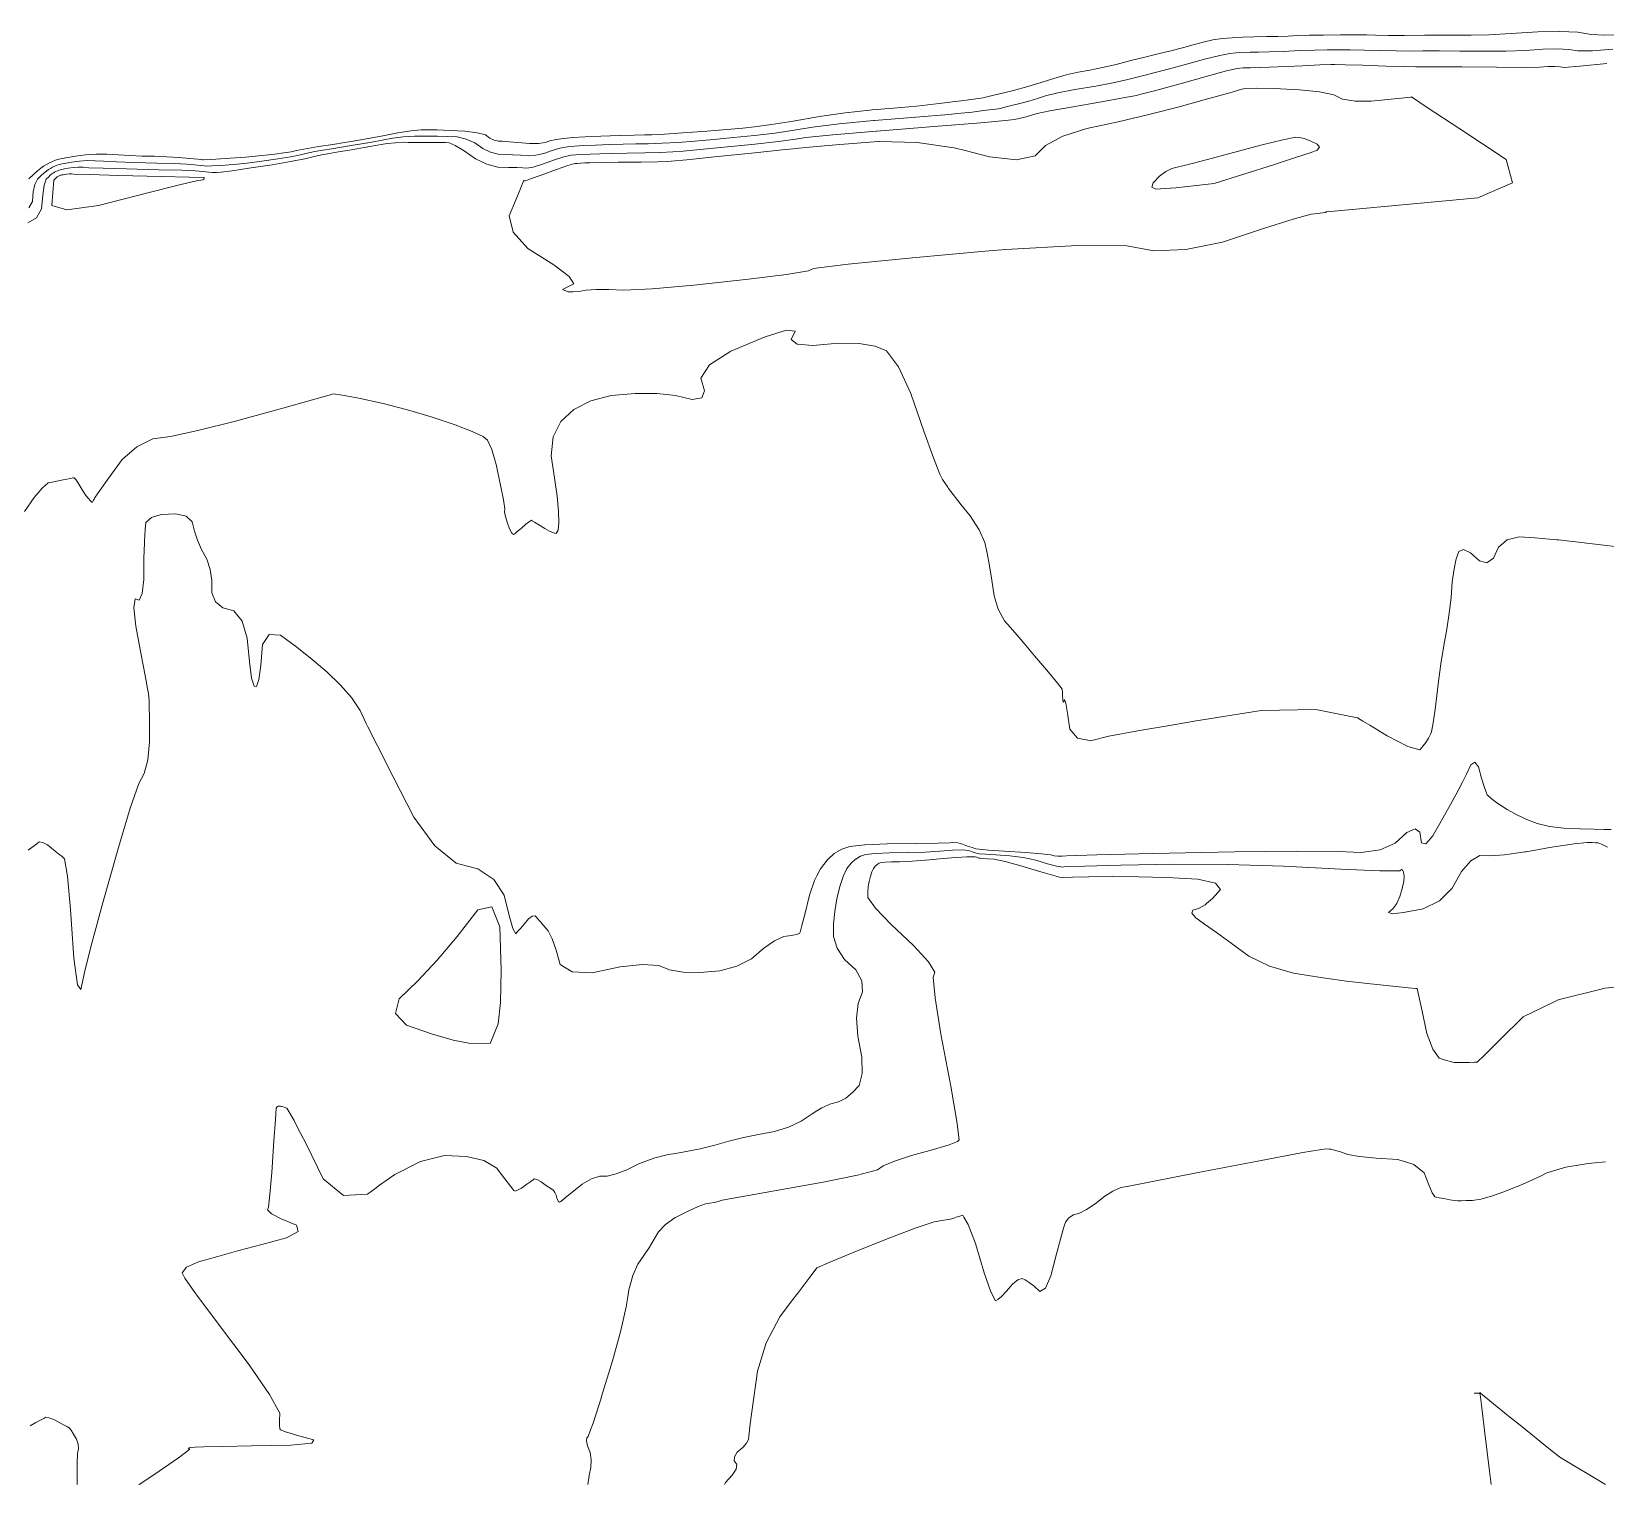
# Model space of a CAD drawing. Header units: inches. Extents: x 1337389 to 1347141, y 407035 to 414577.
# Drawn here: x 1344672 to 1345769, y 407035 to 408047 of the extents above; entities that cross this region are included whole.
import ezdxf

# ---------------------------------------------------------------- set-up
doc = ezdxf.new("R2010")
doc.units = ezdxf.units.IN
doc.header["$MEASUREMENT"] = 0
doc.layers.add('Topo', color=7, linetype='Continuous', lineweight=15, true_color=0x459900)

msp = doc.modelspace()

# ---------------------------------------------------------------- linework, layer by layer
at = {"layer": 'Topo'}
for p, q in [((1345462.2059, 407563.575, 730), (1345480.7261, 407566.7041, 730)), ((1345599.4891, 407567.0929, 730), (1345604.33, 407564.1399, 730)), ((1344911.236, 407241.2881, 740), (1344914.601, 407243.698, 740)), ((1345696.447, 407086.6731, 755), (1345694.111, 407088.5579, 755)), ((1345698.42, 407085.08, 755), (1345696.447, 407086.6731, 755)), ((1344746.9199, 407035.2906, 740), (1344747.0379, 407035.3681, 740))]:
    msp.add_line(p, q, dxfattribs=at)
for points, elevation in [([(1345315.53, 407998.582), (1345319.584, 407999.1022), (1345329.8071, 408000.4189), (1345334.9219, 408001.0975), (1345338.4581, 408001.9931), (1345345.5239, 408003.7439), (1345356.1212, 408006.3609), (1345366.1069, 408009.0641), (1345375.4822, 408011.856), (1345384.2471, 408014.734), (1345392.8153, 408017.121), (1345401.1852, 408019.0178), (1345409.3582, 408020.4231), (1345418.208, 408022.243), (1345427.7328, 408024.4781), (1345437.9352, 408027.128), (1345447.6511, 408029.6009), (1345456.8819, 408031.898), (1345465.6262, 408034.018), (1345473.7651, 408036.08), (1345481.2989, 408038.0841), (1345488.2271, 408040.029), (1345495.0542, 408041.5031), (1345501.78, 408042.5052), (1345508.404, 408043.0351), (1345515.691, 408043.4331), (1345523.6411, 408043.6981), (1345532.253, 408043.8309), (1345540.159, 408044.0109), (1345547.361, 408044.2391), (1345553.8571, 408044.514), (1345562.1011, 408044.7411), (1345572.0929, 408044.9189), (1345583.832, 408045.0479), (1345593.7851, 408045.0657), (1345601.9499, 408044.9719), (1345608.329, 408044.7672), (1345617.1829, 408044.674), (1345628.514, 408044.6929), (1345642.3209, 408044.825), (1345654.6408, 408044.8829), (1345665.475, 408044.8681), (1345674.8212, 408044.7789), (1345687.2451, 408045.1181), (1345702.7452, 408045.8851), (1345721.321, 408047.08), (1345736.802, 408047.3901), (1345749.1871, 408046.816), (1345758.4748, 408045.3559), (1345768.0991, 408044.789), (1345778.0571, 408045.1129)], 715), ([(1345317.2071, 407990.2269), (1345327.373, 407991.2291), (1345337.1851, 407992.4871), (1345343.7278, 407993.338), (1345347.0039, 407993.7808), (1345347.0101, 407993.8171), (1345349.269, 407994.397), (1345353.7779, 407995.5219), (1345360.539, 407997.1911), (1345366.91, 407998.9161), (1345372.8919, 408000.697), (1345378.4839, 408002.5341), (1345387.1019, 408004.5989), (1345398.7461, 408006.892), (1345413.4138, 408009.414), (1345425.4132, 408011.6719), (1345434.7411, 408013.6649), (1345441.399, 408015.395), (1345447.74, 408017.009), (1345453.764, 408018.5079), (1345459.47, 408019.8909), (1345467.4198, 408021.978), (1345477.612, 408024.7671), (1345490.047, 408028.259), (1345499.778, 408030.702), (1345506.805, 408032.0959), (1345511.128, 408032.442), (1345515.883, 408032.7019), (1345521.0712, 408032.875), (1345526.6911, 408032.962), (1345534.3239, 408033.1839), (1345543.9701, 408033.5431), (1345555.6292, 408034.0368), (1345565.835, 408034.394), (1345574.5869, 408034.6122), (1345581.8858, 408034.6919), (1345590.568, 408034.6231), (1345600.6331, 408034.4039), (1345612.081, 408034.035), (1345622.6771, 408033.818), (1345632.4201, 408033.752), (1345641.311, 408033.8359), (1345652.83, 408033.84), (1345666.9771, 408033.7619), (1345683.7519, 408033.603), (1345698.9871, 408033.7581), (1345712.682, 408034.2261), (1345724.8371, 408035.0078), (1345734.966, 408035.2109), (1345743.0699, 408034.8351), (1345749.1468, 408033.88), (1345759.357, 408033.9711), (1345773.6999, 408035.108)], 720), ([(1345318.729, 407982.6442), (1345333.439, 407983.8371), (1345350.4949, 407985.3218), (1345354.7862, 407985.8721), (1345357.65, 407986.256), (1345359.0871, 407986.474), (1345359.097, 407986.5261), (1345360.0791, 407986.8011), (1345362.0319, 407987.299), (1345364.9571, 407988.0219), (1345367.714, 407988.7678), (1345370.3019, 407989.539), (1345372.722, 407990.3331), (1345381.3901, 407992.0759), (1345396.3059, 407994.7659), (1345417.47, 407998.405), (1345432.6179, 408001.1009), (1345441.749, 408002.8528), (1345444.863, 408003.662), (1345447.828, 408004.417), (1345450.646, 408005.1181), (1345453.3142, 408005.7649), (1345461.074, 408007.875), (1345473.9251, 408011.45), (1345491.8661, 408016.4882), (1345504.5009, 408019.9011), (1345511.829, 408021.688), (1345513.8509, 408021.85), (1345516.0751, 408021.9711), (1345518.5012, 408022.052), (1345521.129, 408022.092), (1345528.4879, 408022.3568), (1345540.5791, 408022.8459), (1345557.402, 408023.5601), (1345569.569, 408024.0458), (1345577.0821, 408024.3051), (1345579.94, 408024.3361), (1345587.352, 408024.1801), (1345599.316, 408023.8361), (1345615.8341, 408023.304), (1345628.171, 408022.962), (1345636.3259, 408022.8099), (1345640.301, 408022.8479), (1345651.018, 408022.7969), (1345668.4789, 408022.6569), (1345692.682, 408022.427), (1345710.729, 408022.3971), (1345722.6189, 408022.567), (1345728.352, 408022.935), (1345733.1299, 408023.0309), (1345736.9521, 408022.854), (1345739.819, 408022.4029), (1345750.616, 408023.1531), (1345769.3419, 408025.102)], 725), ([(1345322.3839, 407964.431), (1345339.4051, 407959.982), (1345358.2568, 407958.103), (1345371.2609, 407960.8009), (1345378.4189, 407968.0749), (1345390.432, 407974.447), (1345407.2991, 407979.917), (1345429.0199, 407984.4849), (1345450.4051, 407989.468), (1345471.4539, 407994.8672), (1345492.167, 408000.6812), (1345506.7561, 408004.7641), (1345515.223, 408007.1131), (1345517.567, 408007.7312), (1345525.054, 408007.8881), (1345537.6819, 408007.587), (1345555.454, 408006.8253), (1345569.3279, 408005.3559), (1345579.3049, 408003.1798), (1345585.3859, 408000.2951), (1345594.06, 407998.8488), (1345605.3272, 407998.8398), (1345619.188, 408000.27), (1345628.4721, 408001.234), (1345633.181, 408001.7309), (1345633.3131, 408001.7629), (1345644.376, 407994.508), (1345666.369, 407979.9671), (1345699.2919, 407958.14), (1345703.713, 407941.9769), (1345679.6319, 407931.478), (1345627.047, 407926.6421), (1345591.9889, 407923.42), (1345574.4545, 407921.8131), (1345574.344, 407921.7789), (1345574.132, 407921.7031), (1345573.8181, 407921.586), (1345573.5291, 407921.4818), (1345573.263, 407921.3918), (1345573.0219, 407921.316), (1345571.3221, 407921.084), (1345568.1613, 407920.6971), (1345563.541, 407920.154), (1345550.9092, 407916.636), (1345530.2651, 407910.1421), (1345501.6099, 407900.6719), (1345476.1831, 407895.4879), (1345453.9861, 407894.5881), (1345435.017, 407897.9738), (1345400.6431, 407898.3049), (1345350.866, 407895.5821), (1345336.456, 407894.3049)], 730), ([(1344864.319, 407965.939), (1344871.9031, 407967.183), (1344881.9829, 407968.7341), (1344890.028, 407969.9939), (1344896.0371, 407970.965), (1344900.01, 407971.644), (1344906.5321, 407972.829), (1344915.603, 407974.519), (1344927.2221, 407976.7138), (1344936.487, 407978.1841), (1344943.3971, 407978.93), (1344947.9528, 407978.951), (1344954.6171, 407978.795), (1344963.3899, 407978.4611), (1344974.272, 407977.9491), (1344982.5548, 407976.8931), (1344988.239, 407975.2941), (1344991.3228, 407973.1501), (1344994.336, 407971.7002), (1344997.278, 407970.9431), (1345000.149, 407970.8791), (1345004.704, 407970.6121), (1345010.9451, 407970.1432), (1345018.8711, 407969.4719), (1345025.2229, 407969.41), (1345030.0001, 407969.959), (1345033.203, 407971.1179), (1345037.4779, 407972.0859), (1345042.8271, 407972.8619), (1345049.2479, 407973.446), (1345057.858, 407973.981), (1345068.6568, 407974.468), (1345081.6462, 407974.9061), (1345091.8889, 407975.217), (1345099.3879, 407975.401), (1345104.1411, 407975.4599), (1345112.9101, 407975.9182), (1345125.696, 407976.7779), (1345142.4981, 407978.039), (1345156.448, 407979.1599), (1345167.5469, 407980.14), (1345175.794, 407980.9802), (1345187.4639, 407982.5919), (1345202.5569, 407984.976), (1345221.0719, 407988.1299), (1345238.8969, 407990.665), (1345256.032, 407992.5799), (1345257.7608, 407992.716)], 715), ([(1345257.7608, 407992.716), (1345272.4759, 407993.875), (1345288.5498, 407995.3929), (1345304.252, 407997.1361), (1345315.53, 407998.582)], 715), ([(1344822.275, 407955.6719), (1344832.6, 407957.0039), (1344843.7261, 407958.6861), (1344852.694, 407960.184), (1344859.5039, 407961.495), (1344864.1559, 407962.6222), (1344869.3529, 407963.695), (1344875.0951, 407964.7159), (1344881.3828, 407965.6831), (1344887.9518, 407966.735), (1344894.8019, 407967.8711), (1344901.9331, 407969.0909), (1344909.0991, 407970.36), (1344916.299, 407971.6771), (1344923.5341, 407973.044), (1344931.082, 407973.968), (1344938.9452, 407974.4488), (1344947.1209, 407974.487), (1344954.7949, 407974.4082), (1344961.9662, 407974.211), (1344968.6329, 407973.8979), (1344974.924, 407972.406), (1344980.837, 407969.7371), (1344986.3721, 407965.89), (1344991.7801, 407963.287), (1344997.06, 407961.9281), (1345002.2122, 407961.8129), (1345007.412, 407961.5871), (1345012.6609, 407961.2499), (1345017.9579, 407960.8009), (1345023.405, 407961.1949), (1345029.003, 407962.4329), (1345034.7521, 407964.5129), (1345040.2061, 407966.0479), (1345045.366, 407967.0358), (1345050.2321, 407967.4789), (1345056.757, 407967.885), (1345064.941, 407968.253), (1345074.7841, 407968.5851), (1345084.19, 407968.8411), (1345093.1579, 407969.0211), (1345101.6902, 407969.1261), (1345111.3759, 407969.495), (1345122.217, 407970.1301), (1345134.2131, 407971.0299), (1345147.1449, 407972.133), (1345161.012, 407973.438), (1345175.814, 407974.947), (1345189.949, 407976.6791), (1345203.4171, 407978.6359), (1345216.2182, 407980.817), (1345234.59, 407983.046), (1345258.5331, 407985.323), (1345259.231, 407985.378)], 720), ([(1345259.231, 407985.378), (1345288.0478, 407987.6472), (1345310.994, 407989.615), (1345317.2071, 407990.2269)], 720), ([(1345260.702, 407978.0362), (1345261.0351, 407978.0651), (1345303.6188, 407981.4179), (1345318.729, 407982.6442)], 725), ([(1344704.5499, 407952.7882), (1344708.1669, 407952.7651), (1344711.9199, 407952.4919), (1344721.9541, 407952.1272), (1344738.2679, 407951.6699), (1344760.862, 407951.12), (1344776.8151, 407950.678), (1344786.1271, 407950.3442), (1344788.799, 407950.118), (1344791.2851, 407949.869), (1344793.587, 407949.597), (1344795.704, 407949.3029), (1344798.1901, 407949.1838), (1344801.0461, 407949.241), (1344804.2719, 407949.473), (1344811.7729, 407950.438), (1344823.551, 407952.1341), (1344839.6039, 407954.5619), (1344852.5431, 407956.7221), (1344862.369, 407958.6149), (1344869.0811, 407960.24), (1344874.387, 407961.4509), (1344878.2879, 407962.2491), (1344880.7831, 407962.6331), (1344885.8761, 407963.4761), (1344893.567, 407964.7772), (1344903.8559, 407966.5371), (1344911.6659, 407967.8901), (1344916.9951, 407968.836), (1344919.8451, 407969.3741), (1344925.6781, 407969.752), (1344934.4929, 407969.9679), (1344946.2899, 407970.0221), (1344954.973, 407970.021), (1344960.5409, 407969.9618), (1344962.994, 407969.8469), (1344967.2919, 407967.919), (1344973.4346, 407964.1809), (1344981.4221, 407958.6301), (1344989.224, 407954.874), (1344996.842, 407952.914), (1345004.276, 407952.7479), (1345010.121, 407952.5621), (1345014.377, 407952.356), (1345017.0451, 407952.13), (1345021.588, 407952.9801), (1345028.0059, 407954.906), (1345036.301, 407957.9081), (1345042.9341, 407960.0099), (1345047.9059, 407961.211), (1345051.2168, 407961.5122), (1345055.6569, 407961.7881), (1345061.225, 407962.0389), (1345067.923, 407962.265), (1345076.491, 407962.466), (1345086.9289, 407962.641), (1345099.2389, 407962.7919), (1345109.8419, 407963.0718), (1345118.738, 407963.481), (1345125.929, 407964.0209), (1345137.8409, 407965.1061), (1345154.476, 407966.7371), (1345175.8331, 407968.9131), (1345192.4338, 407970.767), (1345204.2769, 407972.2971), (1345211.3641, 407973.5041), (1345230.283, 407975.4269), (1345260.702, 407978.0362)], 725), ([(1345041.9259, 407867.584), (1345049.8581, 407871.6461), (1345046.518, 407876.7459), (1345035.87, 407884.916), (1345017.9148, 407896.1541), (1345007.5679, 407907.502), (1345004.8269, 407918.9589), (1345009.694, 407930.5251), (1345012.9659, 407938.3919), (1345014.646, 407942.5592), (1345014.731, 407943.026), (1345014.9261, 407943.335), (1345015.2289, 407943.4843), (1345015.6421, 407943.475), (1345015.9301, 407943.4679), (1345016.0929, 407943.4631), (1345016.131, 407943.46), (1345019.7701, 407944.765), (1345027.01, 407947.3801), (1345037.8501, 407951.303), (1345045.6609, 407953.9722), (1345050.445, 407955.3861), (1345052.201, 407955.5461), (1345054.556, 407955.6919), (1345057.5092, 407955.825), (1345061.0612, 407955.945), (1345068.7911, 407956.09), (1345080.7, 407956.2611), (1345096.787, 407956.4579), (1345108.307, 407956.6482), (1345115.2589, 407956.833), (1345117.644, 407957.0121), (1345128.5381, 407958.0792), (1345147.941, 407960.035), (1345175.8531, 407962.8791), (1345194.9179, 407964.8539), (1345205.1369, 407965.958), (1345206.51, 407966.1919), (1345216.5499, 407967.0661), (1345235.2582, 407968.581), (1345262.1708, 407970.701)], 730), ([(1345262.1708, 407970.701), (1345262.633, 407970.737), (1345289.1159, 407970.0221), (1345314.707, 407966.4371), (1345322.3839, 407964.431)], 730), ([(1344670.2011, 407944.667), (1344673.495, 407947.8179), (1344676.3118, 407950.3488), (1344678.6519, 407952.2589), (1344680.514, 407953.548), (1344682.471, 407954.7409), (1344684.5241, 407955.8398), (1344686.6729, 407956.8419), (1344688.8692, 407957.702), (1344691.113, 407958.4181), (1344693.4039, 407958.9911), (1344697.2721, 407959.7073), (1344702.7141, 407960.5669), (1344709.7321, 407961.569), (1344717.0371, 407962.0472), (1344724.628, 407961.999), (1344732.506, 407961.4271), (1344740.6661, 407960.974), (1344749.109, 407960.6419), (1344757.8339, 407960.4289), (1344766.293, 407960.0639), (1344774.4861, 407959.5449), (1344782.4141, 407958.874), (1344787.971, 407958.3882), (1344791.1592, 407958.0881), (1344791.976, 407957.975), (1344797.2611, 407958.2399), (1344807.0121, 407958.886), (1344821.2311, 407959.911), (1344832.777, 407960.9071), (1344841.6489, 407961.8741), (1344847.848, 407962.8111), (1344852.8451, 407963.645), (1344856.639, 407964.3759), (1344859.2309, 407965.0039), (1344864.319, 407965.939)], 715), ([(1344669.471, 407914.1349), (1344675.654, 407917.483), (1344679.1302, 407923.9269), (1344679.8972, 407933.466), (1344680.9321, 407940.3261), (1344682.2343, 407944.5071), (1344683.8039, 407946.008), (1344685.1461, 407947.214), (1344686.2599, 407948.124), (1344687.148, 407948.7378), (1344688.0799, 407949.307), (1344689.0591, 407949.83), (1344690.0821, 407950.3079), (1344691.129, 407950.7171), (1344692.1979, 407951.0591), (1344693.2898, 407951.332), (1344695.1319, 407951.673), (1344697.7249, 407952.0821), (1344701.069, 407952.56), (1344704.5499, 407952.7882)], 725), ([(1344670.3127, 407924.571), (1344672.7219, 407929.037), (1344673.2539, 407935.6489), (1344674.4189, 407940.8319), (1344676.218, 407944.5869), (1344678.6501, 407946.9131), (1344680.7291, 407948.7809), (1344682.4561, 407950.191), (1344683.831, 407951.1431), (1344685.2757, 407952.024), (1344686.7908, 407952.8349), (1344688.3771, 407953.575), (1344689.999, 407954.21), (1344691.6548, 407954.7381), (1344693.3471, 407955.161), (1344696.2019, 407955.6899), (1344700.2199, 407956.325), (1344705.4011, 407957.0651), (1344710.7929, 407957.4172), (1344716.3982, 407957.3819), (1344722.2131, 407956.9591), (1344731.3101, 407956.5511), (1344743.688, 407956.1561), (1344759.348, 407955.7751), (1344771.554, 407955.3709), (1344780.3069, 407954.945), (1344785.6058, 407954.4958), (1344789.628, 407954.1281), (1344792.373, 407953.8431), (1344793.8398, 407953.6391), (1344797.7259, 407953.7119), (1344804.0289, 407954.063), (1344812.7518, 407954.692), (1344822.275, 407955.6719)], 720), ([(1345336.456, 407894.3049), (1345285.6829, 407889.8039), (1345278.518, 407889.0961)], 730), ([(1345278.518, 407889.0961), (1345241.016, 407885.392), (1345216.864, 407882.3458), (1345213.227, 407880.6651), (1345198.0968, 407878.1648), (1345171.474, 407874.8472), (1345133.357, 407870.7099), (1345104.451, 407868.1279), (1345084.755, 407867.0991), (1345074.2689, 407867.6251), (1345065.5271, 407867.673), (1345058.5269, 407867.243), (1345053.2701, 407866.3359), (1345049.0891, 407865.9711), (1345045.9851, 407866.147), (1345041.9259, 407867.584)], 730), ([(1344667.2371, 407713.0621), (1344674.001, 407722.7161), (1344679.4649, 407729.3339), (1344683.628, 407732.914), (1344686.49, 407733.4581), (1344689.608, 407734.0792), (1344692.979, 407734.7771), (1344696.605, 407735.5527), (1344699.2709, 407736.0999), (1344700.9779, 407736.418), (1344701.725, 407736.507), (1344702.869, 407735.4159), (1344704.4102, 407733.146), (1344706.348, 407729.6981), (1344708.2209, 407726.711), (1344710.029, 407724.1881), (1344711.772, 407722.1259), (1344713.0501, 407720.665), (1344713.8611, 407719.803), (1344714.208, 407719.5401), (1344714.5549, 407719.6321), (1344714.904, 407720.0791), (1344715.253, 407720.8811), (1344715.6149, 407721.646), (1344715.99, 407722.3751), (1344716.377, 407723.067), (1344719.6969, 407727.7601), (1344725.948, 407736.453), (1344735.1308, 407749.1461), (1344745.3449, 407758.1759), (1344756.587, 407763.5429), (1344768.8599, 407765.2472), (1344788.044, 407769.399), (1344814.1409, 407775.997), (1344847.149, 407785.042), (1344869.4789, 407791.229), (1344881.131, 407794.5581), (1344882.1051, 407795.0281), (1344888.418, 407794.1301), (1344900.0691, 407791.864), (1344917.0591, 407788.2291), (1344933.8982, 407783.9341), (1344950.586, 407778.9798), (1344967.1229, 407773.365), (1344979.1529, 407768.784), (1344986.674, 407765.2379), (1344989.687, 407762.725), (1344992.7119, 407756.2631), (1344995.7471, 407745.851), (1344998.7951, 407731.4889), (1345000.7942, 407721.1691), (1345001.7448, 407714.8891), (1345001.6479, 407712.6509), (1345002.1819, 407709.586), (1345003.348, 407705.693), (1345005.1451, 407700.9729), (1345006.643, 407698.048), (1345007.844, 407696.92), (1345008.746, 407697.5872), (1345010.4919, 407699.0299), (1345013.0829, 407701.25), (1345016.5171, 407704.247), (1345018.9599, 407706.1369), (1345020.4091, 407706.922), (1345020.8671, 407706.6001), (1345022.5479, 407705.538), (1345025.452, 407703.7349), (1345029.58, 407701.192), (1345032.984, 407699.3329), (1345035.6659, 407698.1569), (1345037.6241, 407697.6659), (1345038.8522, 407700.006), (1345039.35, 407705.1801), (1345039.118, 407713.1859), (1345038.1492, 407723.64), (1345036.4429, 407736.5422), (1345033.9991, 407751.8921), (1345035.43, 407764.9361), (1345040.737, 407775.674), (1345049.919, 407784.1059), (1345061.6241, 407790.1869), (1345075.8533, 407793.9171), (1345092.6049, 407795.2951), (1345107.5841, 407795.2749), (1345120.7878, 407793.856), (1345132.2189, 407791.0391), (1345138.941, 407792.112), (1345140.9531, 407797.0769), (1345138.2558, 407805.9339), (1345144.371, 407815.1459), (1345159.2981, 407824.7138), (1345183.0359, 407834.638), (1345197.9409, 407839.3099), (1345204.013, 407838.7298), (1345201.252, 407832.897), (1345205.3529, 407829.5311), (1345216.3141, 407828.6319), (1345234.1361, 407830.1989), (1345248.6321, 407830.093), (1345259.8022, 407828.315), (1345267.646, 407824.8639), (1345275.9119, 407813.8398), (1345284.6, 407795.2419), (1345293.711, 407769.071), (1345300.4422, 407750.353), (1345304.7921, 407739.087), (1345306.762, 407735.2731), (1345310.4079, 407729.9061)], 730), ([(1345310.4079, 407729.9061), (1345310.9271, 407729.1419), (1345317.2859, 407720.6949), (1345319.6181, 407717.7599)], 730), ([(1345319.6181, 407717.7599), (1345325.8399, 407709.9298), (1345332.114, 407700.2101), (1345336.1081, 407691.5329), (1345337.824, 407683.9001), (1345339.4811, 407675.16), (1345341.08, 407665.312), (1345342.6199, 407654.3569), (1345345.549, 407644.8989), (1345349.8649, 407636.9378), (1345355.569, 407630.4739), (1345362.5579, 407622.353), (1345370.8328, 407612.5751), (1345380.394, 407601.139), (1345386.7939, 407593.371), (1345390.034, 407589.2699), (1345390.1131, 407588.836), (1345390.215, 407587.4679), (1345390.3401, 407585.1639), (1345390.4891, 407581.926), (1345390.753, 407580.3229), (1345391.133, 407580.3571), (1345391.628, 407582.0269), (1345392.4941, 407579.4332), (1345393.7321, 407572.5768), (1345395.34, 407561.4573), (1345400.6879, 407555.0609), (1345408.9921, 407553.5341)], 730), ([(1344906.4361, 407563.053), (1344905.3051, 407565.3191), (1344900.9721, 407574.405), (1344894.933, 407583.435), (1344887.1891, 407592.4121), (1344877.74, 407601.3339), (1344867.662, 407610.0471), (1344856.9549, 407618.551), (1344845.62, 407626.8461), (1344837.6572, 407627.4731), (1344833.065, 407620.433), (1344831.845, 407605.7251), (1344830.445, 407595.9762), (1344828.8662, 407591.1861), (1344827.1072, 407591.3551), (1344825.4259, 407597.03), (1344823.8232, 407608.212), (1344822.2982, 407624.9), (1344818.728, 407636.741), (1344813.1118, 407643.7339), (1344805.45, 407645.879), (1344800.3451, 407650.1219), (1344797.7961, 407656.461), (1344797.804, 407664.897), (1344796.607, 407672.7111), (1344794.203, 407679.9021), (1344790.5951, 407686.4701), (1344787.6979, 407692.9681), (1344785.513, 407699.395), (1344784.041, 407705.7498), (1344779.7079, 407709.7771), (1344772.5161, 407711.4762), (1344762.4639, 407710.8462), (1344755.562, 407708.805), (1344751.8091, 407705.3539), (1344751.2058, 407700.4907), (1344750.7489, 407692.2449), (1344750.7179, 407691.1059)], 735), ([(1344750.7179, 407691.1059), (1344750.4371, 407680.6161), (1344750.2712, 407665.6029), (1344749.1719, 407655.854), (1344747.1391, 407651.3681), (1344744.173, 407652.1461), (1344743.4131, 407646.051), (1344744.8571, 407633.0838), (1344748.5061, 407613.2451), (1344751.187, 407598.81), (1344752.8981, 407589.78), (1344753.6399, 407586.1549), (1344753.9679, 407581.115)], 735), ([(1345604.33, 407564.1399), (1345616.3478, 407556.81), (1345630.792, 407549.411), (1345639.188, 407547.1122), (1345641.537, 407549.913), (1345643.332, 407552.197), (1345644.573, 407553.9639), (1345645.259, 407555.2149), (1345645.959, 407556.568), (1345646.674, 407558.023), (1345647.4021, 407559.5801), (1345648.523, 407565.881), (1345650.0349, 407576.9241), (1345651.9402, 407592.711), (1345653.8969, 407606.9859), (1345655.9061, 407619.751), (1345657.9679, 407631.004), (1345659.6371, 407642.138), (1345660.9139, 407653.1501), (1345661.7978, 407664.0429), (1345662.999, 407672.992), (1345664.5161, 407679.998), (1345666.3502, 407685.061), (1345669.6461, 407686.514), (1345674.4021, 407684.3561), (1345680.62, 407678.5881), (1345685.951, 407677.314), (1345690.3959, 407680.5349), (1345693.9551, 407688.2501), (1345699.968, 407693.1931), (1345708.436, 407695.365), (1345719.36, 407694.766), (1345734.6501, 407693.3639)], 730), ([(1345734.6501, 407693.3639), (1345735.724, 407693.2661), (1345757.527, 407690.8639), (1345784.7711, 407687.5601), (1345807.713, 407676.9279), (1345826.354, 407658.9679), (1345840.694, 407633.6789), (1345843.208, 407613.486), (1345833.8961, 407598.3889), (1345812.757, 407588.388), (1345797.9069, 407576.7289), (1345789.3451, 407563.4121), (1345787.0711, 407548.4371), (1345790.627, 407536.266), (1345794.237, 407532.6629)], 730), ([(1344753.9679, 407581.115), (1344754.1241, 407578.727), (1344754.3501, 407567.4974), (1344754.3401, 407562.8609)], 735), ([(1345480.7261, 407566.7041), (1345482.078, 407566.9323), (1345528.7219, 407574.37), (1345566.648, 407575.163), (1345595.856, 407569.309), (1345599.4891, 407567.0929)], 730), ([(1344754.3401, 407562.8609), (1344754.3181, 407552.464), (1344753.0619, 407540.1451), (1344750.581, 407530.54), (1344746.8749, 407523.6478), (1344740.8708, 407506.498), (1344732.5681, 407479.091), (1344721.9661, 407441.427), (1344714.0759, 407412.3529), (1344712.989, 407408.0511)], 735), ([(1344974.9271, 407466.17), (1344967.852, 407468.0659), (1344953.035, 407480.099), (1344938.429, 407500.1389), (1344924.033, 407528.186), (1344912.9921, 407549.913), (1344906.4361, 407563.053)], 735), ([(1345408.9921, 407553.5341), (1345409.7769, 407553.3889), (1345422.6061, 407556.442), (1345442.6801, 407560.202)], 730), ([(1345442.6801, 407560.202), (1345446.7059, 407560.9561), (1345462.2059, 407563.575)], 730), ([(1345682.218, 407527.3068), (1345679.977, 407535.2339), (1345677.4709, 407538.3541), (1345674.7, 407536.6672), (1345671.662, 407530.173), (1345668.9014, 407524.5019), (1345666.4159, 407519.6541), (1345664.208, 407515.63), (1345660.4459, 407508.8849), (1345655.1319, 407499.419), (1345648.2639, 407487.2319), (1345643.33, 407481.5279), (1345640.3291, 407482.307), (1345639.261, 407489.5679), (1345635.8651, 407491.9359), (1345630.1419, 407489.4122), (1345622.0912, 407481.9949), (1345611.486, 407477.3281), (1345598.3281, 407475.4101), (1345582.6172, 407476.2431), (1345553.187, 407476.426), (1345510.0401, 407475.9568), (1345453.175, 407474.8379), (1345414.205, 407473.9549), (1345393.1289, 407473.3091), (1345389.9468, 407472.9), (1345387.053, 407472.8622), (1345384.4459, 407473.196), (1345382.1261, 407473.9019), (1345375.532, 407474.6731), (1345364.6641, 407475.5109), (1345349.522, 407476.4151), (1345338.6879, 407477.156), (1345332.1599, 407477.7361), (1345329.94, 407478.1531), (1345327.2609, 407478.8891), (1345324.1221, 407479.9431), (1345320.5251, 407481.315), (1345317.3069, 407482.161), (1345314.4699, 407482.48), (1345312.012, 407482.2712), (1345303.4849, 407482.0489), (1345288.888, 407481.8121), (1345268.221, 407481.5621), (1345252.6029, 407480.8229), (1345242.0349, 407479.596), (1345236.5161, 407477.8809), (1345231.274, 407474.749), (1345226.9791, 407470.8141)], 735), ([(1345772.5078, 407491.4651), (1345767.4501, 407491.4961), (1345760.269, 407491.667), (1345750.9649, 407491.976), (1345739.5389, 407492.4252), (1345729.5261, 407493.669), (1345720.9279, 407495.709), (1345713.7438, 407498.544), (1345706.769, 407501.8159), (1345700.0041, 407505.5248), (1345693.4469, 407509.67), (1345688.8051, 407513.0521), (1345686.079, 407515.6709), (1345685.269, 407517.5249), (1345683.9819, 407521.404), (1345682.218, 407527.3068)], 735), ([(1344712.989, 407408.0511), (1344708.898, 407391.869), (1344706.4321, 407379.976), (1344704.0069, 407383.351), (1344701.6221, 407401.9938), (1344699.2792, 407435.906), (1344697.122, 407458.9812), (1344695.1528, 407471.2201), (1344693.3709, 407472.6229), (1344690.7909, 407474.68), (1344687.415, 407477.392), (1344683.242, 407480.7589), (1344679.9249, 407482.5912), (1344677.4651, 407482.8909), (1344675.861, 407481.657), (1344673.3089, 407479.7161), (1344669.8071, 407477.0698)], 735), ([(1345246.1497, 407470.86), (1345246.2441, 407470.946), (1345249.571, 407472.9341), (1345253.074, 407474.0231), (1345259.7812, 407474.802), (1345269.694, 407475.27), (1345282.8119, 407475.4302), (1345294.526, 407475.7869), (1345304.8372, 407476.3439), (1345313.7449, 407477.0979), (1345320.463, 407477.304), (1345324.989, 407476.962), (1345327.325, 407476.0711), (1345329.3629, 407475.3859), (1345331.1019, 407474.908), (1345332.544, 407474.6369), (1345336.7831, 407474.2609), (1345343.8179, 407473.7802), (1345353.65, 407473.1931), (1345362.9289, 407471.973), (1345371.657, 407470.119), (1345379.8331, 407467.6331), (1345385.9671, 407466.063), (1345388.236, 407465.7011)], 740), ([(1345712.2281, 407475.9221), (1345713.1799, 407476.0549), (1345728.333, 407478.6551)], 740), ([(1345728.333, 407478.6551), (1345732.6121, 407479.3891), (1345746.7709, 407481.5641), (1345755.6559, 407482.5801), (1345759.2671, 407482.4381), (1345761.759, 407482.343), (1345763.1319, 407482.2949), (1345763.3861, 407482.293), (1345765.669, 407481.3002), (1345769.9829, 407479.3161)], 740), ([(1345219.1171, 407459.2931), (1345217.4971, 407456.0969), (1345213.9379, 407445.789), (1345210.944, 407433.3119), (1345208.7941, 407424.7211), (1345207.4901, 407420.0161), (1345207.03, 407419.199), (1345204.9659, 407418.415), (1345201.2979, 407417.6659), (1345196.0269, 407416.9499), (1345189.6729, 407414.0269), (1345182.237, 407408.8969), (1345173.7179, 407401.5589), (1345163.4591, 407396.2669), (1345151.4612, 407393.021), (1345137.7221, 407391.82), (1345126.0879, 407392.0672), (1345116.5599, 407393.761), (1345109.138, 407396.9021), (1345097.6692, 407397.6191), (1345082.1539, 407395.9131), (1345062.593, 407391.782), (1345048.6579, 407392.3511), (1345040.3469, 407397.6191), (1345037.663, 407407.587), (1345034.852, 407415.3901), (1345031.9138, 407421.028), (1345028.8499, 407424.5019), (1345026.3191, 407427.3802), (1345024.32, 407429.6631), (1345022.8539, 407431.352), (1345020.8362, 407431.2459), (1345018.2669, 407429.3461), (1345015.148, 407425.6511), (1345012.6358, 407422.684), (1345010.732, 407420.442), (1345009.4359, 407418.928), (1345007.435, 407422.6521), (1345004.7291, 407431.613), (1345001.319, 407445.8128), (1344994.0359, 407456.6219), (1344982.8801, 407464.039), (1344974.9271, 407466.17)], 735), ([(1345121.0571, 407221.4492), (1345129.428, 407225.6979), (1345136.3961, 407228.8669), (1345141.4611, 407230.7032), (1345144.623, 407231.206), (1345147.6311, 407231.803), (1345150.4851, 407232.4939), (1345153.185, 407233.2781), (1345166.27, 407235.7649), (1345189.7411, 407239.9541), (1345223.5971, 407245.8449), (1345247.5001, 407250.7029), (1345261.452, 407254.5291), (1345265.451, 407257.3218), (1345273.292, 407260.6079), (1345284.9768, 407264.385), (1345300.5041, 407268.656), (1345311.2169, 407271.8991), (1345317.1148, 407274.114), (1345318.2001, 407275.3031), (1345316.643, 407288.1681), (1345312.4439, 407312.708), (1345305.6021, 407348.9241), (1345301.4751, 407374.222), (1345300.0619, 407388.602), (1345301.362, 407392.0639), (1345296.8902, 407399.375), (1345286.646, 407410.534), (1345270.6281, 407425.5423), (1345259.96, 407436.7828), (1345254.6409, 407444.2569), (1345254.6713, 407447.962), (1345254.9849, 407451.6588), (1345255.583, 407455.3461), (1345256.466, 407459.0251), (1345257.4751, 407462.013), (1345258.6119, 407464.311), (1345259.875, 407465.9181), (1345261.2129, 407467.1443), (1345262.625, 407467.9883), (1345264.1118, 407468.4497), (1345266.959, 407468.78), (1345271.1669, 407468.9791), (1345276.736, 407469.047), (1345285.567, 407469.5259), (1345297.662, 407470.4159), (1345304.5499, 407470.9989)], 745), ([(1345226.9791, 407470.8141), (1345226.3091, 407470.1999), (1345221.621, 407464.2339), (1345219.1171, 407459.2931)], 735), ([(1345244.087, 407308.328), (1345248.646, 407313.3239), (1345250.762, 407321.5451), (1345250.434, 407332.9901), (1345247.6631, 407347.659), (1345246.8239, 407360.1231), (1345247.9181, 407370.382), (1345250.944, 407378.435), (1345250.3739, 407386.2281), (1345246.2101, 407393.7591), (1345238.451, 407401.029), (1345233.301, 407408.7861), (1345230.7619, 407417.03), (1345230.8319, 407425.7599), (1345231.5719, 407434.468), (1345232.982, 407443.1552), (1345235.061, 407451.82), (1345237.4391, 407458.859), (1345240.116, 407464.272), (1345243.0921, 407468.059), (1345246.1497, 407470.86)], 740), ([(1345304.5499, 407470.9989), (1345313.021, 407471.717), (1345323.6181, 407472.4479), (1345329.453, 407472.6079), (1345330.5281, 407472.1981), (1345331.465, 407471.884), (1345332.2649, 407471.664), (1345332.9279, 407471.5392), (1345334.877, 407471.3661), (1345338.1131, 407471.1452), (1345342.6349, 407470.875), (1345350.327, 407469.2719), (1345361.1881, 407466.337), (1345375.2189, 407462.07), (1345384.8809, 407459.2639), (1345388.236, 407458.4119)], 745), ([(1345388.236, 407465.7011), (1345390.0601, 407465.4099), (1345392.1119, 407465.6738), (1345405.7081, 407466.0909), (1345430.8459, 407466.66), (1345467.528, 407467.382), (1345505.3111, 407467.1569), (1345544.1972, 407465.9839), (1345584.1841, 407463.864), (1345611.198, 407462.7781), (1345625.2381, 407462.726), (1345626.304, 407463.7081), (1345627.153, 407463.4231), (1345627.7839, 407461.87), (1345628.1989, 407459.0499), (1345627.9109, 407455.261), (1345626.92, 407450.5031), (1345625.227, 407444.7771), (1345623.1781, 407440.3131)], 740), ([(1345623.1781, 407440.3131), (1345623.061, 407440.0591), (1345620.4218, 407436.3481), (1345617.3111, 407433.645), (1345619.795, 407432.7351), (1345627.8741, 407433.6161), (1345641.5491, 407436.2899), (1345652.822, 407441.9431), (1345661.692, 407450.5739), (1345668.1601, 407462.1851), (1345674.5971, 407469.8069), (1345681.002, 407473.438), (1345687.3741, 407473.08), (1345698.1, 407473.9519), (1345712.2281, 407475.9221)], 740), ([(1345388.236, 407458.4119), (1345390.1729, 407457.9208), (1345391.0961, 407458.0399), (1345397.2108, 407458.2272), (1345408.5171, 407458.4831), (1345425.0151, 407458.8081), (1345443.164, 407458.6449), (1345462.9651, 407457.995), (1345484.4181, 407456.858), (1345496.8581, 407454.0719), (1345500.288, 407449.637), (1345494.7049, 407443.5541), (1345490.658, 407440.0578)], 745), ([(1345490.658, 407440.0578), (1345489.621, 407439.1621), (1345485.0341, 407436.461), (1345480.9459, 407435.452), (1345480.287, 407433.316), (1345483.0569, 407430.054), (1345489.257, 407425.6669), (1345497.474, 407419.7431), (1345507.7068, 407412.2819), (1345519.956, 407403.2848), (1345534.4471, 407396.3141), (1345551.181, 407391.3692), (1345570.1571, 407388.449), (1345588.0299, 407385.9801), (1345604.7999, 407383.963), (1345620.4679, 407382.397), (1345631.0191, 407381.336), (1345636.4539, 407380.7789), (1345636.7731, 407380.7249), (1345637.015, 407380.696), (1345637.1782, 407380.69), (1345637.2631, 407380.7069), (1345638.4509, 407375.4971), (1345640.7419, 407365.0589), (1345644.1369, 407349.3921), (1345648.1139, 407338.4491), (1345652.6719, 407332.229), (1345657.813, 407330.7329), (1345661.292, 407329.72), (1345663.1098, 407329.1901), (1345663.267, 407329.144), (1345665.081, 407329.1468), (1345668.5519, 407329.199), (1345673.6791, 407329.3001), (1345677.1509, 407329.3689), (1345678.966, 407329.4051), (1345679.1261, 407329.4079), (1345684.531, 407334.6751), (1345693.736, 407343.7801)], 745), ([(1345732.1831, 407371.33), (1345735.433, 407372.9199), (1345768.256, 407380.9519), (1345809.5418, 407385.0999), (1345837.4139, 407387.5381), (1345851.87, 407388.2652), (1345852.9112, 407387.28), (1345855.007, 407386.3579), (1345858.1569, 407385.4982), (1345862.3629, 407384.7011), (1345867.915, 407382.9742), (1345874.4309, 407380.465)], 745), ([(1345693.736, 407343.7801), (1345695.1801, 407345.208), (1345711.0751, 407361.0049), (1345732.1831, 407371.33)], 745), ([(1345219.1711, 407295.5639), (1345222.679, 407297.6271), (1345228.7891, 407300.378), (1345234.158, 407301.8551), (1345239.2582, 407304.505), (1345244.087, 407308.328)], 740), ([(1344785.9531, 407169.07), (1344778.8621, 407179.1149), (1344776.9129, 407182.852), (1344780.0929, 407186.6129), (1344788.4009, 407190.3991), (1344801.838, 407194.21), (1344816.5509, 407198.2701), (1344832.543, 407202.5801), (1344849.8109, 407207.1379), (1344857.8232, 407211.618), (1344856.5771, 407216.0191), (1344846.0746, 407220.342), (1344839.3432, 407223.874), (1344836.381, 407226.6139), (1344837.1898, 407228.5641), (1344838.208, 407237.2151), (1344839.4361, 407252.5668), (1344840.872, 407274.6201), (1344841.9258, 407289.5531), (1344842.5971, 407297.3642), (1344842.8859, 407298.0541), (1344843.3521, 407298.5219), (1344843.9948, 407298.767), (1344844.8168, 407298.789), (1344845.5051, 407298.7611), (1344846.059, 407298.6831), (1344846.4799, 407298.555), (1344847.2771, 407298.2891), (1344848.4481, 407297.8862), (1344849.9942, 407297.3449), (1344854.9651, 407288.8869), (1344857.6729, 407283.606)], 740), ([(1345139.798, 407269.574), (1345148.1101, 407271.586), (1345157.8409, 407274.414), (1345168.003, 407276.9389), (1345178.5979, 407279.1609), (1345189.625, 407281.08), (1345199.5049, 407284.1262), (1345208.2408, 407288.2989), (1345215.8299, 407293.5998), (1345219.1711, 407295.5639)], 740), ([(1344857.6729, 407283.606), (1344863.3589, 407272.514), (1344875.176, 407248.224), (1344889.4341, 407236.5968), (1344906.131, 407237.634), (1344911.236, 407241.2881)], 740), ([(1345120.5929, 407265.9298), (1345126.9829, 407266.9459), (1345137.825, 407269.0971), (1345139.798, 407269.574)], 740), ([(1345569.3611, 407268.3191), (1345557.5931, 407266.4439), (1345527.4029, 407260.8449), (1345483.606, 407252.291), (1345452.941, 407246.3358), (1345435.4079, 407242.981), (1345431.0059, 407242.226), (1345425.7971, 407239.9341), (1345425.3609, 407239.6561)], 750), ([(1345575.9859, 407268.8951), (1345574.1761, 407269.086), (1345569.3611, 407268.3191)], 750), ([(1345633.611, 407258.615), (1345623.9271, 407261.5799), (1345608.758, 407262.5819), (1345597.15, 407263.7909), (1345589.1021, 407265.209), (1345584.6151, 407266.8341), (1345580.6321, 407268.0219), (1345577.1521, 407268.7719), (1345575.9859, 407268.8951)], 750), ([(1344914.601, 407243.698), (1344925.2669, 407251.3331), (1344943.144, 407260.262), (1344959.7628, 407264.419), (1344975.123, 407263.8051), (1344987.2371, 407260.8969), (1344996.107, 407255.6939), (1344997.137, 407254.321)], 740), ([(1345044.0641, 407235.139), (1345048.5681, 407238.731), (1345055.645, 407244.4269), (1345062.0821, 407248.225), (1345067.8779, 407250.1238), (1345073.033, 407250.1238), (1345079.3587, 407251.59), (1345086.8561, 407254.523), (1345095.5231, 407258.9221), (1345105.1, 407262.4591), (1345105.634, 407262.595)], 740), ([(1345105.634, 407262.595), (1345115.5869, 407265.1339), (1345120.5929, 407265.9298)], 740), ([(1345706.2359, 407242.6139), (1345697.7671, 407239.2559), (1345689.023, 407236.198), (1345681.7239, 407234.137), (1345675.871, 407233.074), (1345671.4639, 407233.008), (1345668.2329, 407232.9599), (1345666.1768, 407232.9289), (1345665.2968, 407232.9153), (1345663.2771, 407233.1711), (1345660.117, 407233.6959), (1345655.8159, 407234.491), (1345652.617, 407235.0829), (1345650.5189, 407235.4699), (1345649.5219, 407235.6531), (1345647.8091, 407238.5241), (1345645.3818, 407244.0841), (1345642.239, 407252.3308), (1345635.0873, 407258.1632), (1345633.611, 407258.615)], 750), ([(1345752.236, 407258.2702), (1345740.7832, 407256.2408), (1345727.7109, 407252.3539), (1345723.6108, 407250.412)], 750), ([(1345768.611, 407260.099), (1345756.326, 407258.9939), (1345752.236, 407258.2702)], 750), ([(1344997.137, 407254.321), (1345001.7311, 407248.1971), (1345005.75, 407243.033), (1345008.1631, 407240.2018), (1345008.9701, 407239.7049), (1345010.7269, 407240.2439), (1345013.4333, 407241.8221), (1345017.088, 407244.4362), (1345019.7882, 407246.3679), (1345021.534, 407247.6179), (1345022.326, 407248.185), (1345024.1548, 407247.665), (1345027.0211, 407246.0571), (1345030.924, 407243.362), (1345033.725, 407241.4289), (1345035.424, 407240.257), (1345036.019, 407239.8471), (1345036.697, 407238.6889), (1345037.457, 407236.7831), (1345038.3, 407234.1301), (1345039.123, 407232.5339), (1345039.926, 407231.996), (1345040.7081, 407232.5162), (1345043.5892, 407234.7612), (1345044.0641, 407235.139)], 740), ([(1345723.6108, 407250.412), (1345717.112, 407247.3341), (1345707.1301, 407242.968), (1345706.2359, 407242.6139)], 750), ([(1345425.3609, 407239.6561), (1345419.78, 407236.104), (1345412.9549, 407230.7371), (1345407.0331, 407226.8021), (1345402.0129, 407224.2999), (1345397.895, 407223.2301), (1345394.679, 407221.1199), (1345392.365, 407217.9711), (1345390.952, 407213.7827), (1345388.777, 407206.1549), (1345385.8399, 407195.087), (1345382.141, 407180.579), (1345378.3429, 407172.1252), (1345374.444, 407169.723), (1345370.4461, 407173.3751), (1345367.051, 407176.1179), (1345364.2571, 407177.9519), (1345362.065, 407178.8781), (1345359.148, 407177.8379), (1345355.5049, 407174.83), (1345351.137, 407169.8559), (1345347.6868, 407166.2712), (1345345.153, 407164.0759), (1345343.5369, 407163.2711), (1345340.4071, 407169.518), (1345335.7618, 407182.8168), (1345329.6031, 407203.1678), (1345324.6122, 407216.4919), (1345321.5911, 407221.4692)], 750), ([(1345087.4869, 407166.0681), (1345088.227, 407170.8992), (1345090.8692, 407180.792), (1345094.3429, 407188.7562), (1345098.6481, 407194.7898), (1345102.4891, 407200.5759), (1345105.8639, 407206.114), (1345108.7739, 407211.4028), (1345113.672, 407216.43), (1345120.5561, 407221.1949), (1345121.0571, 407221.4492)], 745), ([(1345316.2051, 407221.468), (1345315.071, 407221.0431), (1345314.6629, 407220.7579), (1345312.175, 407220.1819), (1345307.6081, 407219.3162), (1345300.961, 407218.1601), (1345288.2151, 407214.02), (1345269.3681, 407206.898), (1345244.4212, 407196.792), (1345227.663, 407189.8659), (1345219.0961, 407186.1202), (1345218.718, 407185.5541), (1345214.283, 407179.6972), (1345205.792, 407168.55), (1345201.5519, 407162.9961)], 750), ([(1345321.5911, 407221.4692), (1345320.789, 407222.7891), (1345318.134, 407222.0588), (1345316.2279, 407221.4772), (1345316.2051, 407221.468)], 750), ([(1344849.9589, 407071.7413), (1344849.589, 407071.8519), (1344845.5061, 407073.383), (1344845.121, 407074.1081), (1344844.906, 407076.2951), (1344844.8589, 407079.9441), (1344844.98, 407085.0551), (1344837.9179, 407097.9298), (1344823.6711, 407118.5699), (1344802.241, 407146.9751), (1344787.3039, 407167.1561), (1344785.9531, 407169.07)], 740), ([(1345080.9003, 407136.4631), (1345082.5851, 407142.5661), (1345086.4169, 407159.077), (1345087.4869, 407166.0681)], 745), ([(1345201.5519, 407162.9961), (1345193.2439, 407152.114), (1345183.883, 407133.978), (1345177.708, 407114.1431), (1345176.8001, 407107.6)], 750), ([(1345069.2039, 407096.6188), (1345076.7307, 407121.3648), (1345080.9003, 407136.4631)], 745), ([(1345176.8001, 407107.6), (1345174.72, 407092.6099), (1345172.7019, 407077.5138), (1345171.6531, 407068.857), (1345171.574, 407066.637), (1345170.2312, 407064.0401), (1345167.6219, 407061.0659), (1345163.748, 407057.7141), (1345161.7448, 407054.65), (1345161.6111, 407051.8731), (1345162.9571, 407049.9429)], 750), ([(1345061.5488, 407073.2709), (1345063.2429, 407077.9281), (1345068.8563, 407095.4751), (1345069.2039, 407096.6188)], 745), ([(1345694.111, 407088.5579), (1345690.493, 407091.4789), (1345681.3509, 407098.9859), (1345681.536, 407099.0929), (1345681.588, 407099.145), (1345681.504, 407099.1421), (1345681.2852, 407099.0849), (1345681.1359, 407099.039), (1345681.0515, 407098.9925), (1345680.4521, 407098.9669), (1345679.273, 407098.9601), (1345677.5109, 407098.9621), (1345676.9228, 407098.9421), (1345677.5099, 407098.9002), (1345679.2709, 407098.8361), (1345680.461, 407098.6521), (1345681.0811, 407098.347), (1345681.1299, 407097.9199), (1345682.2641, 407088.8039), (1345684.4831, 407070.9978), (1345687.7881, 407044.5008), (1345688.9, 407035.2906)], 755), ([(1344671.1329, 407076.273), (1344675.1559, 407078.4539), (1344678.2989, 407080.1521), (1344680.5609, 407081.3659), (1344681.943, 407082.0971), (1344684.263, 407081.831), (1344687.5242, 407080.5681), (1344691.724, 407078.3091), (1344694.9099, 407076.5909), (1344697.0811, 407075.414), (1344698.239, 407074.7779), (1344699.689, 407073.1309), (1344701.432, 407070.4739), (1344703.4679, 407066.8049), (1344704.596, 407063.3289), (1344704.8159, 407060.0439), (1344704.128, 407056.951), (1344703.821, 407049.7509), (1344703.894, 407038.4449), (1344703.9869, 407035.2906)], 740), ([(1345730.236, 407059.4978), (1345708.9622, 407076.5711), (1345698.42, 407085.08)], 755), ([(1344747.0379, 407035.3681), (1344757.3361, 407042.1339), (1344774.4661, 407053.83), (1344782.4581, 407059.964), (1344781.314, 407060.537), (1344782.5149, 407060.9929), (1344786.0631, 407061.3311), (1344791.956, 407061.5521), (1344805.05, 407061.862), (1344825.344, 407062.2602), (1344852.8378, 407062.747), (1344867.3411, 407064.1179), (1344868.8519, 407066.3751), (1344857.3709, 407069.5159), (1344849.9589, 407071.7413)], 740), ([(1345059.5067, 407035.2906), (1345060.529, 407041.558), (1345061.6902, 407047.1569), (1345061.894, 407052.4719), (1345061.142, 407057.5032), (1345059.4332, 407062.2499), (1345058.6551, 407065.702), (1345058.8091, 407067.8601), (1345059.895, 407068.7221), (1345061.5488, 407073.2709)], 745), ([(1345768.4236, 407035.2906), (1345736.76, 407054.2629), (1345730.236, 407059.4978)], 755), ([(1345162.9571, 407049.9429), (1345163.3471, 407049.3831), (1345162.8979, 407046.0169), (1345160.2639, 407041.7749), (1345155.444, 407036.657), (1345154.8612, 407035.2906)], 750)]:
    msp.add_lwpolyline(points, dxfattribs=dict(at, elevation=elevation))
for points, elevation in [([(1345495.9401, 407941.4911), (1345477.4132, 407939.3152), (1345469.088, 407938.489), (1345461.702, 407937.9271), (1345455.255, 407937.628), (1345452.471, 407938.9669), (1345453.3499, 407941.9449), (1345457.892, 407946.5599), (1345462.2149, 407949.9099), (1345466.3209, 407951.9929), (1345470.2091, 407952.811), (1345474.0359, 407953.703), (1345477.8041, 407954.6689), (1345481.511, 407955.71), (1345491.1891, 407958.3021), (1345506.838, 407962.444), (1345528.459, 407968.1379), (1345543.7409, 407971.897), (1345552.685, 407973.7199), (1345555.2902, 407973.6091), (1345558.6561, 407972.762), (1345562.7819, 407971.1787), (1345567.668, 407968.8611), (1345569.301, 407966.7099), (1345567.682, 407964.727), (1345562.8091, 407962.9112), (1345552.672, 407959.5221), (1345537.271, 407954.5599)], 735), ([(1344687.543, 407943.75), (1344688.9579, 407945.1031), (1344689.5621, 407945.647), (1344690.0649, 407946.057), (1344690.465, 407946.3331), (1344690.8851, 407946.5901), (1344691.3259, 407946.8251), (1344691.7869, 407947.0409), (1344692.2581, 407947.225), (1344692.7401, 407947.3791), (1344693.2318, 407947.502), (1344694.0621, 407947.656), (1344695.2309, 407947.8398), (1344696.7381, 407948.056), (1344698.306, 407948.158), (1344699.9361, 407948.1481), (1344701.6269, 407948.0249), (1344712.598, 407947.7039), (1344732.847, 407947.1841), (1344762.3749, 407946.4649), (1344782.0759, 407945.9847), (1344791.9471, 407945.743), (1344791.9912, 407945.74), (1344792.0519, 407945.7331), (1344792.131, 407945.723), (1344792.2281, 407945.7089), (1344792.2701, 407945.5131), (1344792.259, 407945.1349), (1344792.1941, 407944.5732), (1344791.4381, 407944.144), (1344789.9891, 407943.8451), (1344787.848, 407943.6781), (1344775.2781, 407940.663), (1344752.279, 407934.799), (1344718.8501, 407926.088), (1344696.8, 407923.2109), (1344686.1288, 407926.168)], 730), ([(1344991.4729, 407342.3761), (1344976.8, 407342.7339), (1344965.8881, 407344.894), (1344951.402, 407349.0339), (1344933.3399, 407355.1559), (1344925.61, 407363.376), (1344928.2099, 407373.693), (1344941.1409, 407386.108), (1344954.5667, 407400.5431), (1344968.4889, 407416.9981), (1344982.9062, 407435.473), (1344992.8267, 407437.7112), (1344998.2521, 407423.7119), (1344999.181, 407393.4769), (1344998.84, 407371.001), (1344997.2311, 407356.2861)], 735)]:
    msp.add_lwpolyline(points, close=True, dxfattribs=dict(at, elevation=elevation))

doc.saveas('drawing.dxf')
